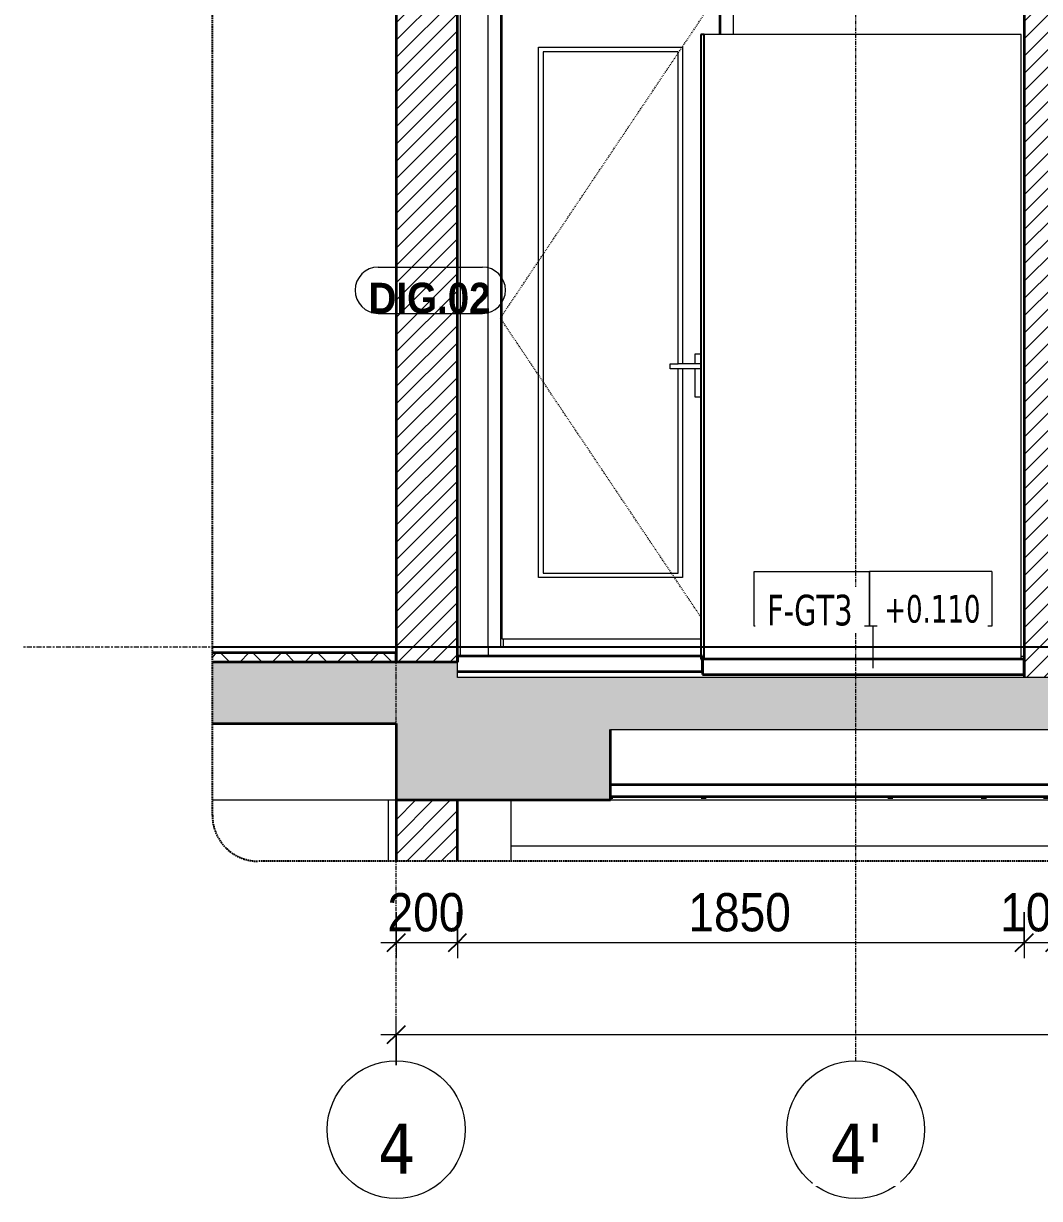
# Model space of a CAD drawing. Header units: millimetres. Extents: x 41758 to 237109, y 3795 to 78637.
# Drawn here: x 98777 to 102094, y 3799 to 7635 of the extents above; entities that cross this region are included whole.
import ezdxf

# ---------------------------------------------------------------- set-up
doc = ezdxf.new("R2010")
doc.units = ezdxf.units.MM
for name, pattern in [('Centre', [31.75, 6.35, -4.7625, 15.875, -4.7625]), ('Dash', [6, 3, -3]), ('Grid Line', [22.225, 12.7, -3.175, 3.175, -3.175]), ('Hidden', [7.14375, 4.7625, -2.38125]), ('IMPORT-CENTER _2_', [40.64, 25.4, -5.08, 5.08, -5.08])]:
    doc.linetypes.add(name, pattern=pattern)
for name, color, linetype, lineweight in [('0-5', 130, 'Continuous', 5), ('A-ANNO-DIMS', 211, 'Continuous', 9), ('A-ANNO-DIMS-50', 211, 'Continuous', 9), ('A-CLNG-1', 250, 'Continuous', 35), ('A-CLNG-FNSH-1', 7, 'Continuous', 18), ('A-CLNG-PATT-3', 13, 'Continuous', 18), ('A-DETL-GENF', 92, 'Continuous', 18), ('A-DETL-GENF-4', 9, 'Continuous', 18), ('A-DETL-GENF-5', 92, 'Hidden', 25), ('A-DETL-GENF-HDLN-1', 7, 'Dash', 18), ('A-DETL-MEDM', 33, 'Continuous', 35), ('A-DETL-THIN', 151, 'Continuous', 18), ('A-DOOR', 31, 'Continuous', 18), ('A-DOOR-1', 7, 'Continuous', 18), ('A-DOOR-IDEN', 31, 'Continuous', 9), ('A-FLOR-2', 7, 'Continuous', 18), ('A-FLOR-FNSH-1', 250, 'Continuous', 35), ('A-FLOR-IDEN', 11, 'Continuous', 9), ('A-FLOR-LEVL-2', 51, 'Centre', 9), ('A-FLOR-PATT-1', 253, 'Continuous', 18), ('A-FLOR-PATT-3', 8, 'Continuous', 18), ('A-GLAZ-CURT', 52, 'Continuous', 18), ('A-GLAZ-CURT-1', 10, 'Continuous', 25), ('A-GLAZ-CURT-2', 7, 'Continuous', 18), ('A-WALL-2', 250, 'Continuous', 35), ('A-WALL-3', 7, 'Continuous', 18), ('A-WALL-PATT-1', 9, 'Continuous', 18), ('A-WALL-PATT-2', 111, 'Continuous', 18), ('G-IMPT', 8, 'Continuous', 18), ('G-IMPT-3', 8, 'IMPORT-CENTER _2_', 18), ('M-EQPM', 50, 'Continuous', 18), ('M-EQPM-2', 50, 'Continuous', 25), ('S-BEAM-2', 7, 'Continuous', 18), ('S-COLS-6', 7, 'Continuous', 18), ('S-GRID-1', 1, 'Grid Line', 9), ('S-GRID-IDEN', 1, 'Continuous', 9)]:
    doc.layers.add(name, color=color, linetype=linetype, lineweight=lineweight)
doc.styles.add('Arial_B_1', font='arialbd.ttf', dxfattribs={"width": 0.9, "height": 100})
doc.styles.add('Tahoma', font='tahoma.ttf', dxfattribs={"width": 0.8, "height": 100})
doc.styles.add('Tahoma_1', font='tahoma.ttf', dxfattribs={"width": 0.8, "height": 90})
doc.styles.add('Tahoma_B', font='tahomabd.ttf', dxfattribs={"height": 162.5})
doc.styles.add('UTM Avo', font='', dxfattribs={"width": 0.9, "height": 125})
doc.styles.get('UTM Avo').set_extended_font_data('UTM Avo')
doc.dimstyles.new('1_Dim_chi_tiet_2_5', dxfattribs={"dimscale": 304.8, "dimtxt": 124.912619, "dimasz": 0.19685, "dimexe": 0.164042, "dimexo": 0.0625, "dimgap": 0.016404, "dimtad": 1, "dimdec": 0, "dimrnd": 5, "dimzin": 0, "dimdsep": 46, "dimtxsty": 'UTM Avo', "dimblk1": 'OBLIQUE', "dimblk2": 'OBLIQUE', "dimsah": 1, "dimcen": 0.09, "dimdle": 0.164042, "dimazin": 0, "dimtfac": 1, "dimtdec": 4, "dimtix": 1, "dimtmove": 0, "dimatfit": 3, "dimfxl": 0.328084, "dimfxlon": 1, "dimtvp": 1, "dimtolj": 1, "dimtzin": 0, "dimarcsym": 2})
pattern_1 = [(50, (49918.1, 15875), (364.368, -31.878), [38.1, -419.1]), (355, (49918.1, 15875), (-70.486, 382.113), [30.48, -335.28]), (100.451, (49948.46, 15872.34), (293.885, 350.233), [32.38, -356.18]), (46.184, (49918.1, 15976.6), (542.158, -84.086), [57.15, -628.65]), (96.636, (49963.3, 15969.6), (474.805, 494.855), [48.57, -534.27]), (351.184, (49918.1, 15976.6), (474.81, 494.85), [45.72, -502.92]), (21, (49968.9, 15951.2), (303.2285, -204.5305), [38.1, -419.1]), (326, (49968.9, 15951.2), (123.604, 368.376), [30.48, -335.28]), (71.451, (49994.17, 15934.16), (426.834, 163.843), [32.38, -356.18]), (37.5, (49918.1, 15875), (6.1766, 169.1102), [3.353, -327.863, 3.353, -337.007, -336.55]), (37.5, (49918.1, 15875), (6.1766, 169.1102), [-671.576, 3.353, -333.197]), (7.5, (49918.1, 15875), (133.639, 200.3615), [3.353, -190.703, 3.353, -320.243, -128.27]), (7.5, (49918.1, 15875), (133.639, 200.3615), [-517.652, 3.353, -124.917]), (327.5, (49804.81, 15875), (271.1818, -11.4584), [3.353, -123.647, 3.353, -392.887, -525.78]), (327.5, (49804.81, 15875), (271.1818, -11.4584), [-523.24, 3.353, -522.427]), (317.5, (49754.01, 15875), (296.2585, 50.853), [3.353, -161.747, 3.353, -259.791, -373.38]), (317.5, (49754.01, 15875), (296.2585, 50.853), [-428.244, 3.353, -370.027]), (45, (49918.1, 15875), (-125.7236, 125.7236), []), (45, (49918.1, 16065.5), (-125.7236, 125.7236), [])]
pattern_2 = [(45, (105459.442, 15875), (-28.28427, 28.28427), [])]

# ---------------------------------------------------------------- blocks, each defined once
blk = doc.blocks.new('NCV_TKTC_KET CAU_rvt-5-TKCS_CĂN HỘ LOẠI 6 - MẶT CẮT 4')
at = {"layer": 'A-FLOR-PATT-1'}
h = blk.add_hatch(dxfattribs=at)
h.set_pattern_fill('FP_26', color=256, style=0, pattern_type=2)
h.set_pattern_definition(pattern_1)
h.paths.add_polyline_path([(44452.6, 5330), (44452.6, 5330), (44452.6, 5349.9)])
h = blk.add_hatch(dxfattribs=at)
h.set_pattern_fill('FP_26', color=256, style=0, pattern_type=2)
h.set_pattern_definition(pattern_1)
h.paths.add_polyline_path([(44452.6, 5330), (44452.6, 5330), (44452.6, 5349.9)])
at = {"layer": 'A-FLOR-FNSH-1'}
blk.add_line((44452.6, 5350), (44452.6, 5330), dxfattribs=at)
at = {"layer": 'S-BEAM-2'}
for p, q in [((43852.6, 5100), (44452.6, 5100)), ((44827.6, 4950), (52552.6, 4950))]:
    blk.add_line(p, q, dxfattribs=at)
at = {"layer": 'S-COLS-6'}
for p, q in [((44427.6, 4900), (44427.6, 5100)), ((44827.6, 4900), (44827.6, 5100))]:
    blk.add_line(p, q, dxfattribs=at)
blk = doc.blocks.new('DOOR_CW_01 CANH MO-PANEL KINH - DIG_02-800x2200-CỬA NHÔM KÍNH-401063-TKCS_CĂN HỘ LOẠI 6 - MẶT CẮT 4')
at = {"layer": 'A-DETL-GENF-HDLN-1'}
for p, q in [((44792.6, 6673.5), (45512.6, 7747)), ((45447.6, 5696.9), (44792.6, 6673.5))]:
    blk.add_line(p, q, dxfattribs=at)
at = {"layer": 'A-DOOR-1'}
for p, q in [((45552.6, 7800), (44752.6, 7800)), ((44752.6, 5600), (44752.6, 7800)), ((45552.6, 7800), (45552.6, 7600)), ((44792.6, 7760), (44792.6, 5600)), ((44792.6, 7760), (45512.6, 7760)), ((44797.6, 7758), (44797.6, 5626)), ((45507.6, 7758), (44797.6, 7758)), ((45507.6, 7600), (45507.6, 7758)), ((45512.6, 7600), (45512.6, 7760)), ((44917.6, 7558), (45387.6, 7558)), ((44917.6, 5826), (44917.6, 7558)), ((45372.6, 7543), (44932.6, 7543)), ((44932.6, 7543), (44932.6, 5841)), ((45372.6, 6524.5), (45372.6, 7543)), ((45387.6, 7558), (45387.6, 6524.5)), ((45346.8, 6524.5), (45372.6, 6524.5)), ((45346.8, 6507.5), (45346.8, 6524.5)), ((45447.6, 6524.5), (45372.6, 6524.5)), ((45427.8, 6556), (45427.8, 6524.5)), ((45447.6, 6556), (45427.8, 6556)), ((45372.6, 6507.5), (45346.8, 6507.5)), ((45372.6, 5841), (45372.6, 6507.5)), ((45447.6, 6507.5), (45372.6, 6507.5)), ((45387.6, 6507.5), (45387.6, 5826)), ((45427.8, 6507.5), (45427.8, 6416)), ((45427.8, 6416), (45447.6, 6416)), ((44932.6, 5841), (45372.6, 5841)), ((45387.6, 5826), (44917.6, 5826)), ((44797.6, 5626), (45447.6, 5626)), ((44802.6, 5600), (44802.6, 5626)), ((44792.6, 5600), (44752.6, 5600))]:
    blk.add_line(p, q, dxfattribs=at)
blk = doc.blocks.new('System Panel - Glazed-943105-TKCS_CĂN HỘ LOẠI 6 - MẶT CẮT 4')
at = {"layer": 'A-GLAZ-CURT-2'}
for p, q in [((46492.6, 7600), (45954.6, 7600)), ((46492.6, 5560), (46492.6, 7600))]:
    blk.add_line(p, q, dxfattribs=at)
blk = doc.blocks.new('System Panel - Glazed-943106-TKCS_CĂN HỘ LOẠI 6 - MẶT CẮT 4')
at = {"layer": 'A-GLAZ-CURT-1'}
for p, q in [((45457.564287, 7600), (45447.564287, 7600)), ((45447.564287, 7600), (45447.564287, 5560)), ((45457.564287, 5560), (45457.564287, 7600)), ((45447.564287, 5560), (45457.564287, 5560))]:
    blk.add_line(p, q, dxfattribs=at)
blk = doc.blocks.new('System Panel - Glazed-943107-TKCS_CĂN HỘ LOẠI 6 - MẶT CẮT 4')
at = {"layer": 'A-GLAZ-CURT-2'}
blk.add_line((45954.6, 7600), (45457.6, 7600), dxfattribs=at)
blk = doc.blocks.new('NCV_TKTC_TANG 2_rvt-5-TKCS_CĂN HỘ LOẠI 6 - MẶT CẮT 4')
at = {"layer": 'A-WALL-PATT-1'}
h = blk.add_hatch(dxfattribs=at)
h.set_pattern_fill('FP_25', color=256, style=0, pattern_type=2)
h.set_pattern_definition([(45, (49918.096, 15875), (-28.28427, 28.28427), [])])
h.paths.add_polyline_path([(46602.6, 5500), (46602.6, 8730), (46502.6, 8730), (46502.6, 5500)])
at = {"layer": 'A-FLOR-2'}
for p, q in [((44752.6, 5600), (45447.6, 5600)), ((44752.6, 5600), (44752.6, 5570)), ((46492.6, 5570), (46502.6, 5570))]:
    blk.add_line(p, q, dxfattribs=at)
at = {"layer": 'A-FLOR-FNSH-1'}
for p, q in [((45452.6, 5570), (44652.6, 5570)), ((44652.6, 5570), (44652.6, 5550)), ((45452.6, 5520), (45452.6, 5570)), ((46502.6, 5560), (45452.6, 5560)), ((45452.6, 5560), (45452.6, 5510)), ((46502.6, 5510), (46502.6, 5560)), ((44652.6, 5520), (45452.6, 5520)), ((45452.6, 5510), (46502.6, 5510))]:
    blk.add_line(p, q, dxfattribs=at)
at = {"layer": 'A-WALL-2'}
blk.add_line((46502.6, 8730), (46502.6, 5500), dxfattribs=at)
at = {"layer": 'A-WALL-3'}
blk.add_line((44662.6, 5570), (44662.6, 8000), dxfattribs=at)
at = {"layer": 'A-DOOR'}
blk.add_blockref('DOOR_CW_01 CANH MO-PANEL KINH - DIG_02-800x2200-CỬA NHÔM KÍNH-401063-TKCS_CĂN HỘ LOẠI 6 - MẶT CẮT 4', (0, 0), dxfattribs=at)
at = {"layer": 'A-GLAZ-CURT'}
for name in ['System Panel - Glazed-943106-TKCS_CĂN HỘ LOẠI 6 - MẶT CẮT 4', 'System Panel - Glazed-943107-TKCS_CĂN HỘ LOẠI 6 - MẶT CẮT 4', 'System Panel - Glazed-943105-TKCS_CĂN HỘ LOẠI 6 - MẶT CẮT 4']:
    blk.add_blockref(name, (0, 0), dxfattribs=at)
blk = doc.blocks.new('TKTC_XREF_251221_MB TANG 2-7 - TKTC_XREF_260130_MB TANG 2-5_dwg_THU NUOC - THU NUOC-444531-TKCS_MB TẦNG 1-4746804-TKCS_CĂN HỘ LOẠI 6 - MẶT CẮT 4')
at = {"layer": 'G-IMPT'}
for p, q in [((44453.7, 5600), (44303.7, 5600)), ((44303.7, 5600), (44453.7, 5600)), ((44428.7, 5600), (44328.7, 5600)), ((44328.7, 5600), (44428.7, 5600)), ((44423.7, 5600), (44333.7, 5600)), ((44333.7, 5600), (44423.7, 5600)), ((44333.7, 5600), (44423.7, 5600)), ((44423.7, 5600), (44333.7, 5600)), ((44346.7, 5600), (44346.7, 5600)), ((44346.7, 5600), (44346.7, 5600)), ((44346.7, 5600), (44346.7, 5600)), ((44346.7, 5600), (44370.7, 5600)), ((44370.7, 5600), (44346.7, 5600)), ((44410.9, 5600), (44346.7, 5600)), ((44346.7, 5600), (44410.9, 5600)), ((44410.9, 5600), (44346.7, 5600)), ((44346.7, 5600), (44410.9, 5600)), ((44359, 5600), (44359, 5600)), ((44359, 5600), (44359, 5600)), ((44398.5, 5600), (44359, 5600)), ((44359, 5600), (44398.5, 5600)), ((44398.5, 5600), (44359, 5600)), ((44359, 5600), (44398.5, 5600)), ((44368.9, 5600), (44368.9, 5600)), ((44368.9, 5600), (44368.9, 5600)), ((44388.5, 5600), (44368.9, 5600)), ((44368.9, 5600), (44388.5, 5600)), ((44388.5, 5600), (44368.9, 5600)), ((44368.9, 5600), (44388.5, 5600)), ((44410.9, 5600), (44386.7, 5600)), ((44386.7, 5600), (44410.9, 5600)), ((44388.5, 5600), (44388.5, 5600)), ((44388.5, 5600), (44388.5, 5600)), ((44398.5, 5600), (44398.5, 5600)), ((44398.5, 5600), (44398.5, 5600)), ((44410.9, 5600), (44410.9, 5600)), ((44410.9, 5600), (44410.9, 5600)), ((44410.9, 5600), (44410.9, 5600))]:
    blk.add_line(p, q, dxfattribs=at)
blk = doc.blocks.new('TKTC_XREF_251221_MB TANG 2-7 - TKTC_XREF_260130_MB TANG 2-5_dwg_FD-4746809-TKCS_CĂN HỘ LOẠI 6 - MẶT CẮT 4')
at = {"layer": 'G-IMPT'}
for p, q in [((44303.6, 5600), (44453.6, 5600)), ((44453.6, 5600), (44303.6, 5600)), ((44431.9, 5600), (44431.9, 5600))]:
    blk.add_line(p, q, dxfattribs=at)
at = {"layer": 'M-EQPM'}
for p, q in [((44431.9, 5600), (44325.3, 5600)), ((44340.9, 5600), (44416.3, 5600)), ((44416.3, 5600), (44340.9, 5600))]:
    blk.add_line(p, q, dxfattribs=at)
blk = doc.blocks.new('TKTC_XREF_251221_MB TANG 2-7 - TKTC_XREF_260130_MB TANG 2-5_dwg_$cc-V58-TKCS_CĂN HỘ LOẠI 6 - MẶT CẮT 4')
at = {"layer": 'G-IMPT-3'}
for p, q in [((44805.9, 5600), (44684.8, 5600)), ((44745, 5600), (44745.7, 5600))]:
    blk.add_line(p, q, dxfattribs=at)
at = {"layer": 'M-EQPM'}
for p, q in [((44700.3, 5600), (44700.3, 5600)), ((44745.3, 5600), (44745.1, 5600)), ((44745.1, 5600), (44745.6, 5600)), ((44745.6, 5600), (44745.3, 5600))]:
    blk.add_line(p, q, dxfattribs=at)
blk = doc.blocks.new('TKTC_XREF_251221_MB TANG 2-7 - TKTC_XREF_260130_MB TANG 2-5_dwg_CUM U_DN100-V59-TKCS_CĂN HỘ LOẠI 6 - MẶT CẮT 4')
at = {"layer": 'G-IMPT'}
for p, q in [((44681.3, 5600), (44682.1, 5600)), ((44682.1, 5600), (44681.3, 5600)), ((44681.3, 5600), (44681.3, 5600)), ((44681.4, 5600), (44682.2, 5600)), ((44682.2, 5600), (44681.4, 5600)), ((44681.4, 5600), (44681.4, 5600)), ((44683.3, 5600), (44683.3, 5600)), ((44683.4, 5600), (44683.4, 5600)), ((44684.8, 5600), (44684.8, 5600)), ((44684.9, 5600), (44684.9, 5600)), ((44686.4, 5600), (44686.4, 5600)), ((44686.5, 5600), (44686.5, 5600)), ((44687.1, 5600), (44687.1, 5600)), ((44687.1, 5600), (44687.1, 5600)), ((44687.1, 5600), (44687.1, 5600)), ((44690.9, 5600), (44687.1, 5600)), ((44690.9, 5600), (44687.1, 5600)), ((44687.2, 5600), (44687.2, 5600)), ((44687.2, 5600), (44687.3, 5600)), ((44691, 5600), (44687.2, 5600)), ((44687.3, 5600), (44687.3, 5600)), ((44691, 5600), (44687.3, 5600)), ((44692.4, 5600), (44743.7, 5600)), ((44692.6, 5600), (44743.9, 5600)), ((44743.9, 5600), (44743.7, 5600)), ((44743.9, 5600), (44743.7, 5600)), ((44743.9, 5600), (44743.8, 5600))]:
    blk.add_line(p, q, dxfattribs=at)
at = {"layer": 'G-IMPT', "flags": 128}
for points in [[(44686.4, 5600), (44682.1, 5600), (44682.1, 5600), (44686.4, 5600)], [(44686.5, 5600), (44682.2, 5600), (44682.2, 5600), (44686.5, 5600)], [(44687.1, 5600), (44690.9, 5600), (44690.9, 5600), (44687.1, 5600)], [(44687.3, 5600), (44691, 5600), (44691, 5600), (44687.2, 5600)], [(44690.9, 5600), (44690.9, 5600), (44692.4, 5600), (44692.4, 5600), (44690.9, 5600), (44690.9, 5600)], [(44691, 5600), (44691, 5600), (44692.5, 5600), (44692.6, 5600), (44691, 5600), (44691, 5600)], [(44692.4, 5600), (44743.7, 5600), (44743.8, 5600)], [(44692.6, 5600), (44743.9, 5600), (44743.9, 5600)]]:
    blk.add_lwpolyline(points, dxfattribs=at)
blk = doc.blocks.new('TKTC_XREF_251221_MB TANG 2-7 - TKTC_XREF_251221_MB TANG 2-7-2039446-TKCS_CĂN HỘ LOẠI 6 - MẶT CẮT 4')
at = {"layer": 'M-EQPM'}
for p, q in [((44652.6, 5600), (44692.4, 5600)), ((44692.4, 5600), (44652.6, 5600)), ((44692.6, 5600), (44812.4, 5600)), ((44812.4, 5600), (44692.6, 5600))]:
    blk.add_line(p, q, dxfattribs=at)
at = {"layer": 'M-EQPM-2'}
for p, q in [((43852.6, 5600), (44802.6, 5600)), ((44802.6, 5600), (49452.6, 5600))]:
    blk.add_line(p, q, dxfattribs=at)
for name, p in [('TKTC_XREF_251221_MB TANG 2-7 - TKTC_XREF_260130_MB TANG 2-5_dwg_FD-4746809-TKCS_CĂN HỘ LOẠI 6 - MẶT CẮT 4', (0, 0)), ('TKTC_XREF_251221_MB TANG 2-7 - TKTC_XREF_260130_MB TANG 2-5_dwg_FD-4746809-TKCS_CĂN HỘ LOẠI 6 - MẶT CẮT 4', (0, 0)), ('TKTC_XREF_251221_MB TANG 2-7 - TKTC_XREF_260130_MB TANG 2-5_dwg_THU NUOC - THU NUOC-444531-TKCS_MB TẦNG 1-4746804-TKCS_CĂN HỘ LOẠI 6 - MẶT CẮT 4', (0, 0)), ('TKTC_XREF_251221_MB TANG 2-7 - TKTC_XREF_260130_MB TANG 2-5_dwg_THU NUOC - THU NUOC-444531-TKCS_MB TẦNG 1-4746804-TKCS_CĂN HỘ LOẠI 6 - MẶT CẮT 4', (0, 0)), ('TKTC_XREF_251221_MB TANG 2-7 - TKTC_XREF_260130_MB TANG 2-5_dwg_CUM U_DN100-V59-TKCS_CĂN HỘ LOẠI 6 - MẶT CẮT 4', (0, 0)), ('TKTC_XREF_251221_MB TANG 2-7 - TKTC_XREF_260130_MB TANG 2-5_dwg_$cc-V58-TKCS_CĂN HỘ LOẠI 6 - MẶT CẮT 4', (0, 0)), ('TKTC_XREF_251221_MB TANG 2-7 - TKTC_XREF_260130_MB TANG 2-5_dwg_THU NUOC - THU NUOC-444531-TKCS_MB TẦNG 1-4746804-TKCS_CĂN HỘ LOẠI 6 - MẶT CẮT 4', (1299.4, 0))]:
    blk.add_blockref(name, p)
blk = doc.blocks.new('BORDER VIEW - BORDER VIEW-2597634-TKCS_CĂN HỘ LOẠI 6 - MẶT CẮT 4')
at = {"layer": 'A-DETL-GENF-5'}
for p, q in [((43852.6, 5050), (43852.6, 9222)), ((53267.4, 4900), (44002.6, 4900))]:
    blk.add_line(p, q, dxfattribs=at)
blk.add_arc((44002.6, 5050), 150, 180, 270, dxfattribs=at)
blk = doc.blocks.new('Grid - M_Grid Head - Circle-353313-TKCS_CĂN HỘ LOẠI 6 - MẶT CẮT 4')
at = {"layer": 'S-GRID-IDEN'}
blk.add_circle((44452.6, 4023.8), 225, dxfattribs=at)
blk = doc.blocks.new('STN_Door Tag - STN_Door Tag-1788670-TKCS_CĂN HỘ LOẠI 6 - MẶT CẮT 4')
at = {"layer": 'A-DOOR-IDEN'}
for p, q in [((51134.1, 7124.7), (51474.1, 7124.7)), ((51134.1, 6973.8), (51474.1, 6973.8))]:
    blk.add_line(p, q, dxfattribs=at)
for centre, start, end in [((51134.1, 7049.3), 90, 270), ((51474.1, 7049.3), 270, 90)]:
    blk.add_arc(centre, 75.5, start, end, dxfattribs=at)
blk = doc.blocks.new('DIMBLOCK109-TKCS_CĂN HỘ LOẠI 6 - MẶT CẮT 4')
at = {"layer": 'A-ANNO-DIMS-50'}
for p, q in [((102043.9, 4733.7), (102043.9, 4583.7)), ((102043.9, 4633.7), (102043.9, 4733.7)), ((102143.9, 4733.7), (102143.9, 4583.7)), ((102143.9, 4633.7), (102143.9, 4733.7)), ((102143.9, 4633.7), (102043.9, 4633.7))]:
    blk.add_line(p, q, dxfattribs=at)
at = {"layer": 'A-ANNO-DIMS-50', "lineweight": 25}
for p, q in [((102043.9, 4633.7), (102073.9, 4663.7)), ((102143.9, 4633.7), (102173.9, 4663.7)), ((102043.9, 4633.7), (102013.9, 4603.7)), ((102143.9, 4633.7), (102113.9, 4603.7))]:
    blk.add_line(p, q, dxfattribs=at)
at = {"layer": 'A-ANNO-DIMS-50', "color": 0, "insert": (101965.5, 4796.1), "char_height": 125, "width": 308.118, "attachment_point": 1, "line_spacing_factor": 1.110334, "style": 'UTM Avo'}
blk.add_mtext('100', dxfattribs=at)
blk = doc.blocks.new('_Oblique')
at = {"color": 0, "linetype": 'ByBlock', "lineweight": -2}
blk.add_line((-0.5, -0.5), (0.5, 0.5), dxfattribs=at)
blk = doc.blocks.new('DIMBLOCK110-TKCS_CĂN HỘ LOẠI 6 - MẶT CẮT 4')
at = {"layer": 'A-ANNO-DIMS-50'}
for p, q in [((100193.9, 4733.7), (100193.9, 4583.7)), ((100193.9, 4633.7), (100193.9, 4733.7)), ((102043.9, 4733.7), (102043.9, 4583.7)), ((102043.9, 4633.7), (102043.9, 4733.7)), ((102043.9, 4633.7), (100193.9, 4633.7))]:
    blk.add_line(p, q, dxfattribs=at)
at = {"layer": 'A-ANNO-DIMS-50', "lineweight": 25}
for p, q in [((100193.9, 4633.7), (100223.9, 4663.7)), ((102043.9, 4633.7), (102073.9, 4663.7)), ((100193.9, 4633.7), (100163.9, 4603.7)), ((102043.9, 4633.7), (102013.9, 4603.7))]:
    blk.add_line(p, q, dxfattribs=at)
at = {"layer": 'A-ANNO-DIMS-50', "color": 0, "insert": (100947.7, 4796.1), "char_height": 125, "width": 410.824, "attachment_point": 1, "line_spacing_factor": 1.110334, "style": 'UTM Avo'}
blk.add_mtext('1850', dxfattribs=at)
blk = doc.blocks.new('DIMBLOCK111-TKCS_CĂN HỘ LOẠI 6 - MẶT CẮT 4')
at = {"layer": 'A-ANNO-DIMS-50'}
for p, q in [((99993.9, 4733.7), (99993.9, 4583.7)), ((99993.9, 4633.7), (99993.9, 4733.7)), ((100193.9, 4733.7), (100193.9, 4583.7)), ((100193.9, 4633.7), (100193.9, 4733.7)), ((100193.9, 4633.7), (99943.9, 4633.7))]:
    blk.add_line(p, q, dxfattribs=at)
at = {"layer": 'A-ANNO-DIMS-50', "lineweight": 25}
for p, q in [((99993.9, 4633.7), (100023.9, 4663.7)), ((100193.9, 4633.7), (100223.9, 4663.7)), ((99993.9, 4633.7), (99963.9, 4603.7)), ((100193.9, 4633.7), (100163.9, 4603.7))]:
    blk.add_line(p, q, dxfattribs=at)
at = {"layer": 'A-ANNO-DIMS-50', "color": 0, "insert": (99965.5, 4796.1), "char_height": 125, "width": 308.118, "attachment_point": 1, "line_spacing_factor": 1.110334, "style": 'UTM Avo'}
blk.add_mtext('200', dxfattribs=at)
blk = doc.blocks.new('DIMBLOCK112-TKCS_CĂN HỘ LOẠI 6 - MẶT CẮT 4')
at = {"layer": 'A-ANNO-DIMS-50'}
for p, q in [((108393.9, 4433.7), (108393.9, 4283.7)), ((108393.9, 4333.7), (108393.9, 4433.7)), ((99993.9, 4233.7), (99993.9, 4383.7)), ((108443.9, 4333.7), (99943.9, 4333.7)), ((99993.9, 4333.7), (99993.9, 4233.7))]:
    blk.add_line(p, q, dxfattribs=at)
at = {"layer": 'A-ANNO-DIMS-50', "lineweight": 25}
for p, q in [((99993.9, 4333.7), (100023.9, 4363.7)), ((108393.9, 4333.7), (108423.9, 4363.7)), ((99993.9, 4333.7), (99963.9, 4303.7)), ((108393.9, 4333.7), (108363.9, 4303.7))]:
    blk.add_line(p, q, dxfattribs=at)
at = {"layer": 'A-ANNO-DIMS-50', "color": 0, "insert": (104022.7, 4496.1), "char_height": 125, "width": 410.824, "attachment_point": 1, "line_spacing_factor": 1.110334, "style": 'UTM Avo'}
blk.add_mtext('8400', dxfattribs=at)
blk = doc.blocks.new('TAG SAN - TTG - TAG FFL-4075299-TKCS_CĂN HỘ LOẠI 6 - MẶT CẮT 4')
at = {"layer": 'A-FLOR-IDEN'}
for p, q in [((45621.3, 5667.5), (45621.3, 5846.3)), ((45621.3, 5846.3), (45997.3, 5846.3)), ((45997.3, 5846.3), (45997.3, 5667.5)), ((46397.3, 5846.3), (45997.3, 5846.3)), ((45997.3, 5667.5), (45997.3, 5846.3)), ((46397.3, 5846.3), (46397.3, 5667.5)), ((45997.3, 5667.5), (45621.3, 5667.5)), ((46397.3, 5667.5), (45997.3, 5667.5))]:
    blk.add_line(p, q, dxfattribs=at)

msp = doc.modelspace()

# ---------------------------------------------------------------- hatches: boundary and pattern name
at = {"layer": 'A-CLNG-PATT-3'}
h = msp.add_hatch(dxfattribs=at)
h.set_pattern_fill('FP_27', color=256, style=0, pattern_type=2)
h.set_pattern_definition([(0, (105459.44, 15875), (406.4, 101.6), [16.764, -288.036, 16.764, -288.036, -1625.6]), (0, (105459.44, 15875), (406.4, 101.6), [-609.6, 16.764, -592.836, 16.764, -288.036, -711.2]), (0, (105459.44, 15875), (406.4, 101.6), [-1524, 16.764, -186.436, 16.764, -491.236]), (120, (105611.84, 15925.8), (-291.1882, 301.1527), [16.764, -288.036, 16.764, -288.036, -1625.6]), (120, (105611.84, 15925.8), (-291.1882, 301.1527), [-609.6, 16.764, -592.836, 16.764, -288.036, -711.2]), (120, (105611.84, 15925.8), (-291.1882, 301.1527), [-1524, 16.764, -186.436, 16.764, -491.236]), (240, (105662.64, 16129), (-115.2118, -402.7527), [16.764, -288.036, 16.764, -288.036, -1625.6]), (240, (105662.64, 16129), (-115.2118, -402.7527), [-609.6, 16.764, -592.836, 16.764, -288.036, -711.2]), (240, (105662.64, 16129), (-115.2118, -402.7527), [-1524, 16.764, -186.436, 16.764, -491.236])])
h.paths.add_polyline_path([(104279.7, 5100), (108094, 5100), (108093.9, 5110), (100694, 5110), (100694, 5100), (104202.4, 5100)])
at = {"layer": 'A-DETL-GENF-4'}
h = msp.add_hatch(dxfattribs=at)
h.set_pattern_fill('FP_26', color=256, style=0, pattern_type=2)
h.set_pattern_definition([(50, (105459.44, 15875), (364.368, -31.878), [38.1, -419.1]), (355, (105459.44, 15875), (-70.486, 382.113), [30.48, -335.28]), (100.451, (105489.8, 15872.34), (293.885, 350.233), [32.38, -356.18]), (46.184, (105459.44, 15976.6), (542.158, -84.086), [57.15, -628.65]), (96.636, (105504.6, 15969.6), (474.805, 494.855), [48.57, -534.27]), (351.184, (105459.44, 15976.6), (474.81, 494.85), [45.72, -502.92]), (21, (105510.24, 15951.2), (303.2285, -204.5305), [38.1, -419.1]), (326, (105510.24, 15951.2), (123.604, 368.376), [30.48, -335.28]), (71.451, (105535.5, 15934.16), (426.834, 163.843), [32.38, -356.18]), (37.5, (105459.44, 15875), (6.1766, 169.1102), [3.353, -327.863, 3.353, -337.007, -336.55]), (37.5, (105459.44, 15875), (6.1766, 169.1102), [-671.576, 3.353, -333.197]), (7.5, (105459.44, 15875), (133.639, 200.3615), [3.353, -190.703, 3.353, -320.243, -128.27]), (7.5, (105459.44, 15875), (133.639, 200.3615), [-517.652, 3.353, -124.917]), (327.5, (105346.16, 15875), (271.1818, -11.4584), [3.353, -123.647, 3.353, -392.887, -525.78]), (327.5, (105346.16, 15875), (271.1818, -11.4584), [-523.24, 3.353, -522.427]), (317.5, (105295.36, 15875), (296.2585, 50.853), [3.353, -161.747, 3.353, -259.791, -373.38]), (317.5, (105295.36, 15875), (296.2585, 50.853), [-428.244, 3.353, -370.027]), (45, (105459.44, 15875), (-125.7236, 125.7236), []), (45, (105459.44, 16065.5), (-125.7236, 125.7236), [])])
h.paths.add_polyline_path([(100193.9, 5100), (100694, 5100), (100694, 5330), (104093.8, 5330), (104093.8, 5380), (104994, 5380), (104994, 5150), (105194, 5150), (105194, 5380), (108094, 5380), (108094, 5100), (108494, 5100), (108494, 5350), (108958.7, 5350), (108958.7, 5550), (103993.9, 5550), (103993.9, 5500), (100193.9, 5500), (100193.9, 5550), (99393.9, 5550), (99393.9, 5350), (99994, 5350), (99994, 5100)])
h.paths.add_polyline_path([(108393.9, 8500), (108494, 8500), (108494, 8780), (108958.7, 8780), (108958.7, 8950), (103993.9, 8950), (103993.9, 8900), (100193.9, 8900), (100193.9, 8950), (99393.9, 8950), (99393.9, 8750), (99994, 8750), (99994, 8500), (100694, 8500), (100694, 8730), (104093.8, 8730), (104093.8, 8780), (104994, 8780), (104994, 8550), (105194, 8550), (105194, 8780), (108094, 8780), (108094, 8500), (108363, 8500)])
at = {"layer": 'A-FLOR-PATT-3'}
h = msp.add_hatch(dxfattribs=at)
h.set_pattern_fill('FP_30', color=256, style=0, pattern_type=2)
h.set_pattern_definition([(45, (105459.44, 15875), (-53.033, 53.033), []), (135, (105459.44, 15875), (-53.033, -53.033), [])])
h.paths.add_polyline_path([(99993.9, 5550), (99993.9, 5580), (99393.9, 5580), (99393.9, 5550), (99968.9, 5550)])
at = {"layer": 'A-WALL-PATT-2'}
h = msp.add_hatch(dxfattribs=at)
h.set_pattern_fill('FP_25', color=256, style=0, pattern_type=2)
h.set_pattern_definition(pattern_2)
h.paths.add_polyline_path([(99994, 5550), (100193.9, 5550), (100193.9, 8500), (99994, 8500), (99993.9, 5550)])
h = msp.add_hatch(dxfattribs=at)
h.set_pattern_fill('FP_25', color=256, style=0, pattern_type=2)
h.set_pattern_definition(pattern_2)
h.paths.add_polyline_path([(99994, 4900), (100193.9, 4900), (100193.9, 5100), (99994, 5100), (99993.9, 4900)])

# ---------------------------------------------------------------- linework, layer by layer
at = {"layer": 'A-CLNG-1'}
for p, q in [((104994, 5150), (100694, 5150)), ((108094, 5110), (100694, 5110))]:
    msp.add_line(p, q, dxfattribs=at)
at = {"layer": 'A-CLNG-FNSH-1'}
msp.add_line((100694, 5100), (108094, 5100), dxfattribs=at)
at = {"layer": 'A-DETL-MEDM'}
for p, q in [((100193.9, 5550), (99393.9, 5550)), ((99393.9, 5350), (99994, 5350)), ((99994, 5350), (99994, 5100)), ((100694, 5100), (100694, 5330)), ((99994, 5100), (100694, 5100))]:
    msp.add_line(p, q, dxfattribs=at)
at = {"layer": 'A-DETL-THIN'}
for p, q in [((100193.9, 5500), (100193.9, 5550)), ((103993.9, 5500), (100193.9, 5500)), ((100694, 5330), (104093.8, 5330))]:
    msp.add_line(p, q, dxfattribs=at)
at = {"layer": 'A-FLOR-FNSH-1'}
for p, q in [((99993.9, 5580), (99393.9, 5580)), ((99993.9, 5550), (99993.9, 5580))]:
    msp.add_line(p, q, dxfattribs=at)
at = {"layer": 'A-FLOR-IDEN'}
msp.add_line((101550.6, 5530.1), (101550.6, 5667.5), dxfattribs=at)
at = {"layer": 'A-FLOR-LEVL-2'}
msp.add_line((98777.4, 5600), (109593.9, 5600), dxfattribs=at)
at = {"layer": 'A-WALL-2'}
for p, q in [((99993.9, 8750), (99993.9, 5550)), ((100193.9, 5550), (100193.9, 8500)), ((99993.9, 5350), (99993.9, 4900)), ((100193.9, 4900), (100193.9, 5100))]:
    msp.add_line(p, q, dxfattribs=at)
at = {"layer": 'S-GRID-1'}
for p, q in [((99993.9, 5498.8), (99993.9, 8557.1)), ((101493.9, 5498.8), (101493.9, 8557.1)), ((99993.9, 4248.8), (99993.9, 5498.8)), ((101493.9, 4248.8), (101493.9, 5498.8))]:
    msp.add_line(p, q, dxfattribs=at)

# ---------------------------------------------------------------- block references
at = {"layer": '0-5'}
for name in ['NCV_TKTC_KET CAU_rvt-5-TKCS_CĂN HỘ LOẠI 6 - MẶT CẮT 4', 'NCV_TKTC_TANG 2_rvt-5-TKCS_CĂN HỘ LOẠI 6 - MẶT CẮT 4']:
    msp.add_blockref(name, (55541.3, 0), dxfattribs=at)
at = {"layer": 'A-DETL-GENF'}
msp.add_blockref('BORDER VIEW - BORDER VIEW-2597634-TKCS_CĂN HỘ LOẠI 6 - MẶT CẮT 4', (55541.3, 0), dxfattribs=at)
at = {"layer": 'A-DOOR-IDEN'}
msp.add_blockref('STN_Door Tag - STN_Door Tag-1788670-TKCS_CĂN HỘ LOẠI 6 - MẶT CẮT 4', (48801.1, -285), dxfattribs=at)
at = {"layer": 'A-FLOR-IDEN'}
msp.add_blockref('TAG SAN - TTG - TAG FFL-4075299-TKCS_CĂN HỘ LOẠI 6 - MẶT CẮT 4', (55541.3, 0), dxfattribs=at)
at = {"layer": 'M-EQPM'}
msp.add_blockref('TKTC_XREF_251221_MB TANG 2-7 - TKTC_XREF_251221_MB TANG 2-7-2039446-TKCS_CĂN HỘ LOẠI 6 - MẶT CẮT 4', (55541.3, 0), dxfattribs=at)
at = {"layer": 'S-GRID-IDEN'}
for p in [(55541.3, 0), (57041.3, 0)]:
    msp.add_blockref('Grid - M_Grid Head - Circle-353313-TKCS_CĂN HỘ LOẠI 6 - MẶT CẮT 4', p, dxfattribs=at)

# ---------------------------------------------------------------- texts
at = {"layer": 'A-DOOR-IDEN', "insert": (100102.9, 6738.3), "char_height": 100, "width": 407.7, "attachment_point": 5, "line_spacing_factor": 0.936439, "style": 'Arial_B_1'}
msp.add_mtext('\\pt2.25,4.5,6.75,9,11.25,13.5,15.75,18,20.25,22.5,24.75,27,29.25,31.5,33.75,36,38.25,40.5,42.75,45,47.25,49.5,51.75,54,56.25,58.5,60.75,63,65.25,67.5,69.75,72;DIG.02', dxfattribs=at)

# ---------------------------------------------------------------- dimensions: what is measured, and where the dimension line sits
at = {"layer": 'A-ANNO-DIMS'}
for base, p1, p2, override, picture, middle in [((99993.9, 4633.7), (100193.9, 4733.7), (99993.9, 4733.7), {"dimpost": '<>', "dimfxl": 200}, 'DIMBLOCK111-TKCS_CĂN HỘ LOẠI 6 - MẶT CẮT 4', (100093.9, 4703.4)), ((100193.9, 4633.7), (102043.9, 4733.7), (100193.9, 4733.7), {"dimpost": '<>', "dimfxl": 1850}, 'DIMBLOCK110-TKCS_CĂN HỘ LOẠI 6 - MẶT CẮT 4', (101118.9, 4703.4)), ((102043.9, 4633.7), (102143.9, 4733.7), (102043.9, 4733.7), {"dimpost": '<>', "dimfxl": 100}, 'DIMBLOCK109-TKCS_CĂN HỘ LOẠI 6 - MẶT CẮT 4', (102093.9, 4703.4)), ((99993.9, 4333.7), (108393.9, 4433.7), (99993.9, 4233.7), {"dimpost": '<>', "dimfxl": 8402.380615}, 'DIMBLOCK112-TKCS_CĂN HỘ LOẠI 6 - MẶT CẮT 4', (104193.9, 4403.4))]:
    dim = msp.add_linear_dim(base=base, p1=p1, p2=p2, dimstyle='1_Dim_chi_tiet_2_5', override=override, dxfattribs=at)
    dim.commit()
    dim.dimension.update_dxf_attribs({"geometry": picture, "text_midpoint": middle})

# ---------------------------------------------------------------- next in the draw order: texts
at = {"layer": 'A-FLOR-IDEN', "attachment_point": 5, "line_spacing_factor": 0.996129, "bg_fill": 3, "box_fill_scale": 1.25, "bg_fill_color": 256, "bg_fill_true_color": 13158600, "bg_fill_transparency": 0}
for s, insert, char_height, width, style in [('\\pt4,8,12,16,20,24,28,32,36,40,44,48,52,56,60,64,68,72,76,80,84,88,92,96,100,104,108,112,116,120,124,128;F-GT3', (101344.2, 5719.2), 100, 306.8, 'Tahoma'), ('\\pt3.9996,8.0001,11.9997,16.0002,19.9998,24.0003,27.9999,32.0004,36,39.9996,44.0001,47.9997,52.0002,55.9998,60.0003,63.9999,68.0004,72,75.9996,80.0001,83.9997,88.0002,91.9998,96.0003,99.9999,104.0004,108,111.9996,116.0001,119.9997,124.0002,127.9998;+0.110', (101744.4, 5723.3), 90, 314.8, 'Tahoma_1')]:
    msp.add_mtext(s, dxfattribs=dict(at, insert=insert, char_height=char_height, width=width, style=style))
at = {"layer": 'S-GRID-IDEN', "char_height": 162.5, "attachment_point": 5, "line_spacing_factor": 0.996129, "style": 'Tahoma_B', "bg_fill": 3, "box_fill_scale": 1.25, "bg_fill_color": 256, "bg_fill_true_color": 13158600, "bg_fill_transparency": 0}
for s, insert, width in [('\\pt634.99962,1269.99925,1905.0005,2540.00013,3174.99975,3809.99937,4445.00062,5080.00025,5714.99987,6349.9995,6985.00075,7620.00037,8255,8889.99962,9524.99925,10160.0005,10795.00013,11429.99975,12064.99938,12700.00063,13335.00025,13969.99988,14604.9995,15240.00075,15875.00038,16510,17144.99963,17779.99925,18415.0005,19050.00013,19684.99975,20319.99938;4', (99996.3, 3961.4), 145.5), ("\\pt634.99962,1269.99925,1905.0005,2540.00013,3174.99975,3809.99937,4445.00062,5080.00025,5714.99987,6349.9995,6985.00075,7620.00037,8255,8889.99962,9524.99925,10160.0005,10795.00013,11429.99975,12064.99938,12700.00063,13335.00025,13969.99988,14604.9995,15240.00075,15875.00038,16510,17144.99963,17779.99925,18415.0005,19050.00013,19684.99975,20319.99938;4'", (101496.3, 3961.4), 205)]:
    msp.add_mtext(s, dxfattribs=dict(at, insert=insert, width=width))

doc.saveas('drawing.dxf')
